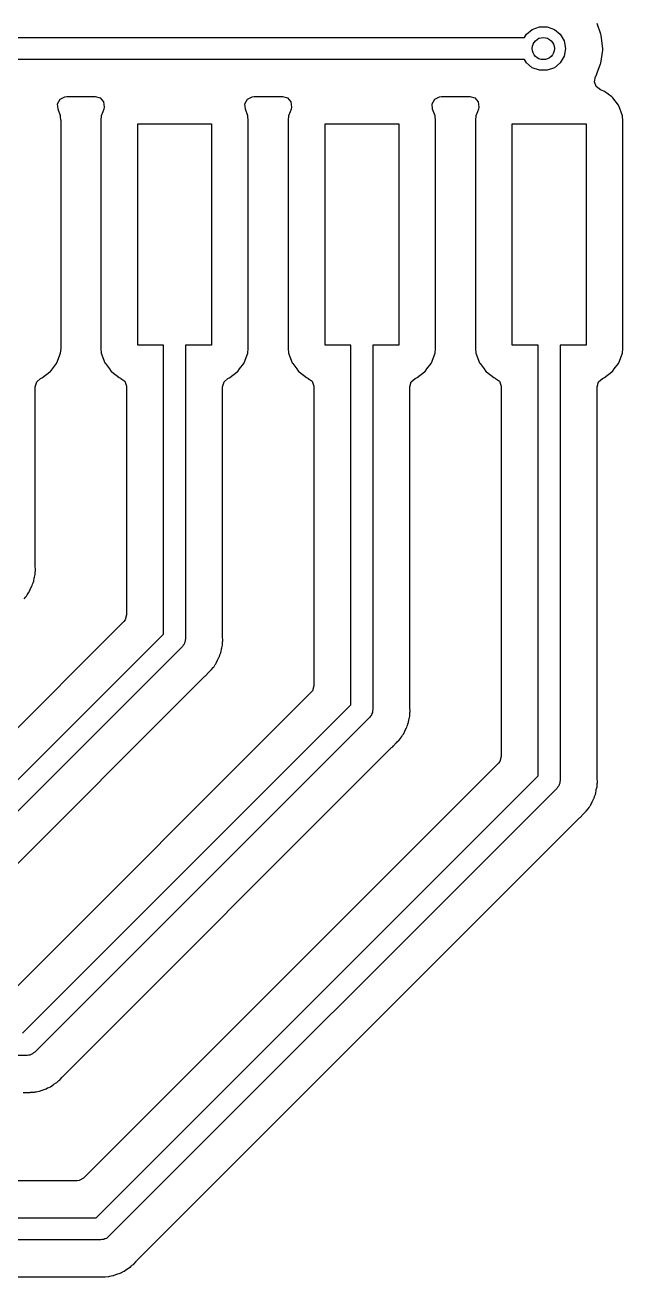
# Model space of a CAD drawing. Extents: x -3.92 to 3.92, y 0.02 to 7.83.
# Drawn here: x 1.849 to 2.169, y 4.738 to 5.406 of the extents above; entities that cross this region are included whole.
import ezdxf

# ---------------------------------------------------------------- set-up
doc = ezdxf.new("R2010")
doc.units = 0
doc.header["$MEASUREMENT"] = 0
doc.layers.add('BLACK', color=7, linetype='CONTINUOUS')

msp = doc.modelspace()

# ---------------------------------------------------------------- linework, layer by layer
at = {"layer": 'BLACK', "linetype": 'CONTINUOUS'}
for p, q in [((2.15667, 5.40142), (2.15468, 5.40714)), ((1.5748, 5.39961), (2.11596, 5.39961)), ((2.11596, 5.39961), (2.11694, 5.40129)), ((2.11694, 5.40129), (2.12008, 5.40393)), ((2.12008, 5.40393), (2.12393, 5.40533)), ((2.12393, 5.40533), (2.12804, 5.40533)), ((2.12804, 5.40533), (2.13189, 5.40393)), ((2.13189, 5.40393), (2.13503, 5.40129)), ((2.13503, 5.40129), (2.13708, 5.39774)), ((2.15691, 5.40073), (2.15667, 5.40142)), ((2.1577, 5.3937), (2.15691, 5.40073)), ((2.13708, 5.39774), (2.1378, 5.3937)), ((2.1378, 5.3937), (2.13708, 5.38966)), ((2.1567, 5.38581), (2.15769, 5.39282)), ((2.15769, 5.39282), (2.1577, 5.3937)), ((2.11596, 5.3878), (1.57725, 5.3878)), ((2.11694, 5.38611), (2.11596, 5.3878)), ((2.12008, 5.38347), (2.11694, 5.38611)), ((2.13503, 5.38611), (2.13189, 5.38347)), ((2.13708, 5.38966), (2.13503, 5.38611)), ((2.15477, 5.38073), (2.1566, 5.38555)), ((2.1566, 5.38555), (2.1567, 5.38581)), ((2.1566, 5.38555), (2.1566, 5.38555)), ((2.12393, 5.38207), (2.12008, 5.38347)), ((2.12804, 5.38207), (2.12393, 5.38207)), ((2.13189, 5.38347), (2.12804, 5.38207)), ((2.1533, 5.376), (2.1539, 5.37873)), ((2.1539, 5.37873), (2.154, 5.37889)), ((2.154, 5.37889), (2.15404, 5.37897)), ((2.15404, 5.37897), (2.15419, 5.3792)), ((2.15419, 5.3792), (2.15477, 5.38073)), ((2.15428, 5.37338), (2.1533, 5.376)), ((2.15651, 5.37171), (2.15428, 5.37338)), ((1.86672, 5.36418), (1.86805, 5.36663)), ((1.86805, 5.36663), (1.87051, 5.36798)), ((1.87051, 5.36798), (1.87157, 5.36809)), ((1.87157, 5.36809), (1.8867, 5.36809)), ((1.8867, 5.36809), (1.88938, 5.3673)), ((1.88938, 5.3673), (1.89121, 5.36519)), ((1.96672, 5.36418), (1.96805, 5.36663)), ((1.96805, 5.36663), (1.97051, 5.36798)), ((1.97051, 5.36798), (1.97157, 5.36809)), ((1.97157, 5.36809), (1.9867, 5.36809)), ((1.9867, 5.36809), (1.98938, 5.3673)), ((1.98938, 5.3673), (1.99121, 5.36519)), ((2.06672, 5.36418), (2.06805, 5.36663)), ((2.06805, 5.36663), (2.07051, 5.36798)), ((2.07051, 5.36798), (2.07157, 5.36809)), ((2.07157, 5.36809), (2.0867, 5.36809)), ((2.0867, 5.36809), (2.08938, 5.3673)), ((2.08938, 5.3673), (2.09121, 5.36519)), ((2.15838, 5.371), (2.15651, 5.37171)), ((2.15866, 5.37079), (2.15838, 5.371)), ((2.16261, 5.36783), (2.15866, 5.37079)), ((2.15866, 5.37079), (2.15866, 5.37079)), ((2.1629, 5.36762), (2.16261, 5.36783)), ((2.16311, 5.36734), (2.1629, 5.36762)), ((2.16607, 5.36339), (2.16311, 5.36734)), ((1.86692, 5.36139), (1.86672, 5.36418)), ((1.86826, 5.35782), (1.86692, 5.36139)), ((1.89078, 5.35988), (1.89001, 5.35782)), ((1.89134, 5.36139), (1.89078, 5.35988)), ((1.89121, 5.36519), (1.89161, 5.36242)), ((1.89161, 5.36242), (1.89134, 5.36139)), ((1.96692, 5.36139), (1.96672, 5.36418)), ((1.96826, 5.35782), (1.96692, 5.36139)), ((1.99078, 5.35988), (1.99001, 5.35782)), ((1.99134, 5.36139), (1.99078, 5.35988)), ((1.99121, 5.36519), (1.99161, 5.36242)), ((1.99161, 5.36242), (1.99134, 5.36139)), ((2.06692, 5.36139), (2.06672, 5.36418)), ((2.06826, 5.35782), (2.06692, 5.36139)), ((2.09078, 5.35988), (2.09001, 5.35782)), ((2.09134, 5.36139), (2.09078, 5.35988)), ((2.09121, 5.36519), (2.09161, 5.36242)), ((2.09161, 5.36242), (2.09134, 5.36139)), ((2.16628, 5.3631), (2.16607, 5.36339)), ((2.16607, 5.36339), (2.16607, 5.36339)), ((2.16826, 5.35782), (2.16628, 5.3631)), ((1.8683, 5.35751), (1.86826, 5.35782)), ((1.86851, 5.35555), (1.8683, 5.35751)), ((1.8683, 5.35751), (1.8683, 5.35751)), ((1.86852, 5.35541), (1.86851, 5.35555)), ((1.86852, 5.23357), (1.86852, 5.35541)), ((1.89001, 5.35782), (1.88974, 5.35541)), ((1.88974, 5.35541), (1.88974, 5.23357)), ((1.90945, 5.23543), (1.90945, 5.35354)), ((1.90945, 5.35354), (1.94882, 5.35354)), ((1.94882, 5.35354), (1.94882, 5.23543)), ((1.9683, 5.35751), (1.96826, 5.35782)), ((1.96851, 5.35555), (1.9683, 5.35751)), ((1.9683, 5.35751), (1.9683, 5.35751)), ((1.96852, 5.35541), (1.96851, 5.35555)), ((1.96852, 5.23357), (1.96852, 5.35541)), ((1.99001, 5.35782), (1.98974, 5.35541)), ((1.98974, 5.35541), (1.98974, 5.23357)), ((2.00945, 5.23543), (2.00945, 5.35354)), ((2.00945, 5.35354), (2.04882, 5.35354)), ((2.04882, 5.35354), (2.04882, 5.23543)), ((2.0683, 5.35751), (2.06826, 5.35782)), ((2.06851, 5.35555), (2.0683, 5.35751)), ((2.0683, 5.35751), (2.0683, 5.35751)), ((2.06852, 5.35541), (2.06851, 5.35555)), ((2.06852, 5.23357), (2.06852, 5.35541)), ((2.09001, 5.35782), (2.08974, 5.35541)), ((2.08974, 5.35541), (2.08974, 5.23357)), ((2.10945, 5.23543), (2.10945, 5.35354)), ((2.10945, 5.35354), (2.14882, 5.35354)), ((2.14882, 5.35354), (2.14882, 5.23543)), ((2.1683, 5.35751), (2.16826, 5.35782)), ((2.16851, 5.35555), (2.1683, 5.35751)), ((2.1683, 5.35751), (2.1683, 5.35751)), ((2.16852, 5.35541), (2.16851, 5.35555)), ((2.16852, 5.23357), (2.16852, 5.35541)), ((1.86826, 5.23116), (1.86852, 5.23357)), ((1.88974, 5.23357), (1.89001, 5.23116)), ((1.92323, 5.23543), (1.90945, 5.23543)), ((1.92323, 5.08119), (1.92323, 5.23543)), ((1.94882, 5.23543), (1.93504, 5.23543)), ((1.93504, 5.23543), (1.93504, 5.07874)), ((1.96826, 5.23116), (1.96852, 5.23357)), ((1.98974, 5.23357), (1.99001, 5.23116)), ((2.02323, 5.23543), (2.00945, 5.23543)), ((2.02323, 5.04339), (2.02323, 5.23543)), ((2.04882, 5.23543), (2.03504, 5.23543)), ((2.03504, 5.23543), (2.03504, 5.04094)), ((2.06826, 5.23116), (2.06852, 5.23357)), ((2.08974, 5.23357), (2.09001, 5.23116)), ((2.12323, 5.23543), (2.10945, 5.23543)), ((2.12323, 5.0056), (2.12323, 5.23543)), ((2.14882, 5.23543), (2.13504, 5.23543)), ((2.13504, 5.23543), (2.13504, 5.00315)), ((2.16826, 5.23116), (2.16852, 5.23357)), ((1.86389, 5.22268), (1.86607, 5.22559)), ((1.86607, 5.22559), (1.86628, 5.22587)), ((1.86607, 5.22559), (1.86607, 5.22559)), ((1.86628, 5.22587), (1.86826, 5.23116)), ((1.89001, 5.23116), (1.89199, 5.22587)), ((1.89199, 5.22587), (1.8922, 5.22559)), ((1.8922, 5.22559), (1.8922, 5.22559)), ((1.8922, 5.22559), (1.89438, 5.22268)), ((1.96389, 5.22268), (1.96607, 5.22559)), ((1.96607, 5.22559), (1.96628, 5.22587)), ((1.96607, 5.22559), (1.96607, 5.22559)), ((1.96628, 5.22587), (1.96826, 5.23116)), ((1.99001, 5.23116), (1.99199, 5.22587)), ((1.99199, 5.22587), (1.9922, 5.22559)), ((1.9922, 5.22559), (1.9922, 5.22559)), ((1.9922, 5.22559), (1.99438, 5.22268)), ((2.06389, 5.22268), (2.06607, 5.22559)), ((2.06607, 5.22559), (2.06628, 5.22587)), ((2.06607, 5.22559), (2.06607, 5.22559)), ((2.06628, 5.22587), (2.06826, 5.23116)), ((2.09001, 5.23116), (2.09199, 5.22587)), ((2.09199, 5.22587), (2.0922, 5.22559)), ((2.0922, 5.22559), (2.0922, 5.22559)), ((2.0922, 5.22559), (2.09438, 5.22268)), ((2.16389, 5.22268), (2.16607, 5.22559)), ((2.16607, 5.22559), (2.16628, 5.22587)), ((2.16607, 5.22559), (2.16607, 5.22559)), ((2.16628, 5.22587), (2.16826, 5.23116)), ((1.85866, 5.21818), (1.86261, 5.22114)), ((1.86261, 5.22114), (1.8629, 5.22136)), ((1.8629, 5.22136), (1.86389, 5.22268)), ((1.89438, 5.22268), (1.89537, 5.22136)), ((1.89537, 5.22136), (1.89565, 5.22114)), ((1.89565, 5.22114), (1.89961, 5.21818)), ((1.95866, 5.21818), (1.96261, 5.22114)), ((1.96261, 5.22114), (1.9629, 5.22136)), ((1.9629, 5.22136), (1.96389, 5.22268)), ((1.99438, 5.22268), (1.99537, 5.22136)), ((1.99537, 5.22136), (1.99565, 5.22114)), ((1.99565, 5.22114), (1.99961, 5.21818)), ((2.05866, 5.21818), (2.06261, 5.22114)), ((2.06261, 5.22114), (2.0629, 5.22136)), ((2.0629, 5.22136), (2.06389, 5.22268)), ((2.09438, 5.22268), (2.09537, 5.22136)), ((2.09537, 5.22136), (2.09565, 5.22114)), ((2.09565, 5.22114), (2.09961, 5.21818)), ((2.15866, 5.21818), (2.16261, 5.22114)), ((2.16261, 5.22114), (2.1629, 5.22136)), ((2.1629, 5.22136), (2.16389, 5.22268)), ((1.85474, 5.21317), (1.85553, 5.21585)), ((1.85474, 5.11798), (1.85474, 5.21317)), ((1.85553, 5.21585), (1.85764, 5.21768)), ((1.85764, 5.21768), (1.85796, 5.21782)), ((1.85796, 5.21782), (1.85838, 5.21797)), ((1.85838, 5.21797), (1.85866, 5.21818)), ((1.85866, 5.21818), (1.85866, 5.21818)), ((1.89961, 5.21818), (1.89961, 5.21818)), ((1.89961, 5.21818), (1.89989, 5.21797)), ((1.89989, 5.21797), (1.9003, 5.21782)), ((1.9003, 5.21782), (1.90038, 5.21776)), ((1.90038, 5.21776), (1.90053, 5.21768)), ((1.90053, 5.21768), (1.90052, 5.21766)), ((1.90052, 5.21766), (1.90254, 5.21614)), ((1.90254, 5.21614), (1.90351, 5.21352)), ((1.90351, 5.21352), (1.90352, 5.21317)), ((1.90352, 5.21317), (1.90352, 5.0914)), ((1.95474, 5.21317), (1.95553, 5.21585)), ((1.95474, 5.08018), (1.95474, 5.21317)), ((1.95553, 5.21585), (1.95764, 5.21768)), ((1.95764, 5.21768), (1.95796, 5.21782)), ((1.95796, 5.21782), (1.95838, 5.21797)), ((1.95838, 5.21797), (1.95866, 5.21818)), ((1.95866, 5.21818), (1.95866, 5.21818)), ((1.99961, 5.21818), (1.99961, 5.21818)), ((1.99961, 5.21818), (1.99989, 5.21797)), ((1.99989, 5.21797), (2.0003, 5.21782)), ((2.0003, 5.21782), (2.00038, 5.21776)), ((2.00038, 5.21776), (2.00053, 5.21768)), ((2.00053, 5.21768), (2.00052, 5.21766)), ((2.00052, 5.21766), (2.00254, 5.21614)), ((2.00254, 5.21614), (2.00351, 5.21352)), ((2.00351, 5.21352), (2.00352, 5.21317)), ((2.00352, 5.21317), (2.00352, 5.05361)), ((2.05474, 5.21317), (2.05553, 5.21585)), ((2.05474, 5.04239), (2.05474, 5.21317)), ((2.05553, 5.21585), (2.05764, 5.21768)), ((2.05764, 5.21768), (2.05796, 5.21782)), ((2.05796, 5.21782), (2.05838, 5.21797)), ((2.05838, 5.21797), (2.05866, 5.21818)), ((2.05866, 5.21818), (2.05866, 5.21818)), ((2.09961, 5.21818), (2.09961, 5.21818)), ((2.09961, 5.21818), (2.09989, 5.21797)), ((2.09989, 5.21797), (2.1003, 5.21782)), ((2.1003, 5.21782), (2.10038, 5.21776)), ((2.10038, 5.21776), (2.10053, 5.21768)), ((2.10053, 5.21768), (2.10052, 5.21766)), ((2.10052, 5.21766), (2.10254, 5.21614)), ((2.10254, 5.21614), (2.10351, 5.21352)), ((2.10351, 5.21352), (2.10352, 5.21317)), ((2.10352, 5.21317), (2.10352, 5.01581)), ((2.15474, 5.21317), (2.15553, 5.21585)), ((2.15474, 5.00459), (2.15474, 5.21317)), ((2.15553, 5.21585), (2.15764, 5.21768)), ((2.15764, 5.21768), (2.15796, 5.21782)), ((2.15796, 5.21782), (2.15838, 5.21797)), ((2.15838, 5.21797), (2.15866, 5.21818)), ((2.15866, 5.21818), (2.15866, 5.21818)), ((1.8542, 5.11111), (1.8543, 5.11156)), ((1.8543, 5.11156), (1.85467, 5.113)), ((1.85467, 5.113), (1.85474, 5.1133)), ((1.85467, 5.113), (1.85467, 5.113)), ((1.85477, 5.11751), (1.85474, 5.11798)), ((1.85474, 5.11413), (1.85481, 5.11491)), ((1.85474, 5.1133), (1.85474, 5.11413)), ((1.85493, 5.11572), (1.85477, 5.11751)), ((1.85481, 5.11491), (1.85489, 5.11542)), ((1.85489, 5.11542), (1.85493, 5.11572)), ((1.85135, 5.1034), (1.85207, 5.10504)), ((1.85207, 5.10504), (1.85227, 5.10546)), ((1.85227, 5.10546), (1.85298, 5.10676)), ((1.85298, 5.10676), (1.85313, 5.10703)), ((1.85298, 5.10676), (1.85298, 5.10676)), ((1.85313, 5.10703), (1.85334, 5.10784)), ((1.85334, 5.10784), (1.85359, 5.10857)), ((1.85359, 5.10857), (1.8538, 5.10905)), ((1.8538, 5.10905), (1.85392, 5.10933)), ((1.85392, 5.10933), (1.85397, 5.10964)), ((1.85397, 5.10964), (1.8542, 5.11111)), ((1.85397, 5.10964), (1.85397, 5.10964)), ((1.84879, 5.10005), (1.8498, 5.10113)), ((1.8498, 5.10113), (1.85002, 5.10136)), ((1.85002, 5.10136), (1.85042, 5.10209)), ((1.85042, 5.10209), (1.85084, 5.10274)), ((1.85084, 5.10274), (1.85116, 5.10315)), ((1.85116, 5.10315), (1.85135, 5.1034)), ((1.85116, 5.10315), (1.85116, 5.10315)), ((1.90352, 5.0914), (1.90274, 5.08872)), ((1.90207, 5.0879), (1.80187, 4.98769)), ((1.90274, 5.08872), (1.90207, 5.0879)), ((1.80858, 4.96654), (1.92323, 5.08119)), ((1.93504, 5.07874), (1.93484, 5.07799)), ((1.93484, 5.07799), (1.93484, 5.07721)), ((1.95477, 5.07972), (1.95474, 5.08018)), ((1.95493, 5.07793), (1.95477, 5.07972)), ((1.93331, 5.07456), (1.8152, 4.95645)), ((1.9337, 5.07524), (1.93331, 5.07456)), ((1.93425, 5.07579), (1.9337, 5.07524)), ((1.93445, 5.07654), (1.93425, 5.07579)), ((1.93484, 5.07721), (1.93445, 5.07654)), ((1.9538, 5.07125), (1.95392, 5.07154)), ((1.95392, 5.07154), (1.95397, 5.07185)), ((1.95397, 5.07185), (1.9542, 5.07331)), ((1.95397, 5.07185), (1.95397, 5.07185)), ((1.9542, 5.07331), (1.9543, 5.07377)), ((1.9543, 5.07377), (1.95467, 5.0752)), ((1.95467, 5.0752), (1.95474, 5.0755)), ((1.95467, 5.0752), (1.95467, 5.0752)), ((1.95474, 5.07633), (1.95481, 5.07711)), ((1.95474, 5.0755), (1.95474, 5.07633)), ((1.95481, 5.07711), (1.95489, 5.07762)), ((1.95489, 5.07762), (1.95493, 5.07793)), ((1.95042, 5.06429), (1.95084, 5.06494)), ((1.95084, 5.06494), (1.95116, 5.06535)), ((1.95116, 5.06535), (1.95135, 5.0656)), ((1.95116, 5.06535), (1.95116, 5.06535)), ((1.95135, 5.0656), (1.95207, 5.06725)), ((1.95207, 5.06725), (1.95227, 5.06767)), ((1.95227, 5.06767), (1.95298, 5.06896)), ((1.95298, 5.06896), (1.95313, 5.06924)), ((1.95298, 5.06896), (1.95298, 5.06896)), ((1.95313, 5.06924), (1.95334, 5.07004)), ((1.95334, 5.07004), (1.95359, 5.07078)), ((1.95359, 5.07078), (1.9538, 5.07125)), ((1.83015, 4.94354), (1.94499, 5.05838)), ((1.94499, 5.05838), (1.94533, 5.05868)), ((1.94533, 5.05868), (1.94559, 5.05885)), ((1.94559, 5.05885), (1.94747, 5.06086)), ((1.94747, 5.06086), (1.94758, 5.06097)), ((1.94758, 5.06097), (1.94838, 5.06177)), ((1.94838, 5.06177), (1.94849, 5.0619)), ((1.94849, 5.0619), (1.94879, 5.06226)), ((1.94879, 5.06226), (1.9498, 5.06334)), ((1.9498, 5.06334), (1.95002, 5.06357)), ((1.95002, 5.06357), (1.95042, 5.06429)), ((2.00352, 5.05361), (2.00274, 5.05093)), ((2.00207, 5.0501), (1.84124, 4.88927)), ((2.00274, 5.05093), (2.00207, 5.0501)), ((1.84795, 4.86811), (2.02323, 5.04339)), ((2.03425, 5.03799), (2.0337, 5.03744)), ((2.03445, 5.03874), (2.03425, 5.03799)), ((2.03484, 5.03942), (2.03445, 5.03874)), ((2.03504, 5.04094), (2.03484, 5.04019)), ((2.03484, 5.04019), (2.03484, 5.03942)), ((2.05477, 5.04192), (2.05474, 5.04239)), ((2.05474, 5.03854), (2.05481, 5.03931)), ((2.05474, 5.03771), (2.05474, 5.03854)), ((2.05493, 5.04013), (2.05477, 5.04192)), ((2.05481, 5.03931), (2.05489, 5.03983)), ((2.05489, 5.03983), (2.05493, 5.04013)), ((2.03331, 5.03677), (1.85457, 4.85803)), ((2.0337, 5.03744), (2.03331, 5.03677)), ((2.05298, 5.03117), (2.05313, 5.03144)), ((2.05313, 5.03144), (2.05334, 5.03225)), ((2.05334, 5.03225), (2.05359, 5.03298)), ((2.05359, 5.03298), (2.05372, 5.03328)), ((2.05372, 5.03328), (2.05392, 5.03374)), ((2.05392, 5.03374), (2.05397, 5.03405)), ((2.05397, 5.03405), (2.0542, 5.03551)), ((2.05397, 5.03405), (2.05397, 5.03405)), ((2.0542, 5.03551), (2.0543, 5.03597)), ((2.0543, 5.03597), (2.05467, 5.03741)), ((2.05467, 5.03741), (2.05474, 5.03771)), ((2.05467, 5.03741), (2.05467, 5.03741)), ((2.04879, 5.02446), (2.0498, 5.02554)), ((2.0498, 5.02554), (2.05002, 5.02577)), ((2.05002, 5.02577), (2.05042, 5.0265)), ((2.05042, 5.0265), (2.05084, 5.02715)), ((2.05084, 5.02715), (2.05116, 5.02756)), ((2.05116, 5.02756), (2.05135, 5.0278)), ((2.05116, 5.02756), (2.05116, 5.02756)), ((2.05135, 5.0278), (2.05207, 5.02945)), ((2.05207, 5.02945), (2.05227, 5.02987)), ((2.05227, 5.02987), (2.05298, 5.03117)), ((2.05298, 5.03117), (2.05298, 5.03117)), ((1.86952, 4.84512), (2.04499, 5.02058)), ((2.04499, 5.02058), (2.04533, 5.02089)), ((2.04533, 5.02089), (2.04559, 5.02106)), ((2.04559, 5.02106), (2.04598, 5.02147)), ((2.04598, 5.02147), (2.04747, 5.02306)), ((2.04747, 5.02306), (2.04758, 5.02318)), ((2.04758, 5.02318), (2.04838, 5.02398)), ((2.04838, 5.02398), (2.04849, 5.02411)), ((2.04849, 5.02411), (2.04879, 5.02446)), ((2.10207, 5.0123), (1.88061, 4.79084)), ((2.10274, 5.01313), (2.10207, 5.0123)), ((2.10352, 5.01581), (2.10274, 5.01313)), ((1.88732, 4.76969), (2.12323, 5.0056)), ((2.15477, 5.00412), (2.15474, 5.00459)), ((2.13331, 4.99897), (1.89394, 4.7596)), ((2.1337, 4.99965), (2.13331, 4.99897)), ((2.13425, 5.0002), (2.1337, 4.99965)), ((2.13445, 5.00095), (2.13425, 5.0002)), ((2.13484, 5.00162), (2.13445, 5.00095)), ((2.13504, 5.00315), (2.13484, 5.0024)), ((2.13484, 5.0024), (2.13484, 5.00162)), ((2.1542, 4.99772), (2.1543, 4.99818)), ((2.1543, 4.99818), (2.15467, 4.99961)), ((2.15467, 4.99961), (2.15474, 4.99991)), ((2.15474, 5.00074), (2.15481, 5.00152)), ((2.15474, 4.99991), (2.15474, 5.00074)), ((2.15493, 5.00234), (2.15477, 5.00412)), ((2.15481, 5.00152), (2.15489, 5.00203)), ((2.15489, 5.00203), (2.15493, 5.00234)), ((2.15135, 4.99001), (2.15207, 4.99166)), ((2.15207, 4.99166), (2.15227, 4.99207)), ((2.15227, 4.99207), (2.15298, 4.99337)), ((2.15298, 4.99337), (2.15313, 4.99365)), ((2.15298, 4.99337), (2.15298, 4.99337)), ((2.15313, 4.99365), (2.15334, 4.99445)), ((2.15334, 4.99445), (2.15359, 4.99519)), ((2.15359, 4.99519), (2.1538, 4.99566)), ((2.1538, 4.99566), (2.15392, 4.99595)), ((2.1538, 4.99566), (2.1538, 4.99566)), ((2.15392, 4.99595), (2.15397, 4.99626)), ((2.15397, 4.99626), (2.1542, 4.99772)), ((2.15397, 4.99626), (2.15397, 4.99626)), ((2.14559, 4.98326), (2.14747, 4.98527)), ((2.14747, 4.98527), (2.14758, 4.98538)), ((2.14758, 4.98538), (2.14838, 4.98618)), ((2.14838, 4.98618), (2.14848, 4.9863)), ((2.14848, 4.9863), (2.14849, 4.98631)), ((2.14848, 4.9863), (2.14848, 4.9863)), ((2.14849, 4.98631), (2.14879, 4.98667)), ((2.14879, 4.98667), (2.15002, 4.98798)), ((2.15002, 4.98798), (2.15042, 4.9887)), ((2.15042, 4.9887), (2.15084, 4.98935)), ((2.15084, 4.98935), (2.15116, 4.98976)), ((2.15116, 4.98976), (2.15135, 4.99001)), ((2.15116, 4.98976), (2.15116, 4.98976)), ((1.90889, 4.74669), (2.14499, 4.98279)), ((2.14499, 4.98279), (2.14533, 4.98309)), ((2.14533, 4.98309), (2.14559, 4.98326)), ((1.8539, 4.85764), (1.85335, 4.85709)), ((1.85457, 4.85803), (1.8539, 4.85764)), ((1.85039, 4.8563), (1.7423, 4.8563)), ((1.85114, 4.8565), (1.85039, 4.8563)), ((1.85192, 4.8565), (1.85114, 4.8565)), ((1.8526, 4.85689), (1.85192, 4.8565)), ((1.85335, 4.85709), (1.8526, 4.85689)), ((1.86806, 4.84339), (1.86921, 4.84477)), ((1.86921, 4.84477), (1.86952, 4.84512)), ((1.8571, 4.83732), (1.85848, 4.83786)), ((1.85848, 4.83786), (1.85892, 4.83801)), ((1.85892, 4.83801), (1.86065, 4.83851)), ((1.86065, 4.83851), (1.86136, 4.83894)), ((1.86136, 4.83894), (1.86206, 4.83928)), ((1.86206, 4.83928), (1.86283, 4.83958)), ((1.86283, 4.83958), (1.86428, 4.84064)), ((1.86428, 4.84064), (1.86467, 4.84089)), ((1.86467, 4.84089), (1.86595, 4.84165)), ((1.86595, 4.84165), (1.86622, 4.84181)), ((1.86595, 4.84165), (1.86595, 4.84165)), ((1.86622, 4.84181), (1.8668, 4.84239)), ((1.8668, 4.84239), (1.86739, 4.8429)), ((1.86739, 4.8429), (1.86781, 4.8432)), ((1.86781, 4.8432), (1.86806, 4.84339)), ((1.84828, 4.83652), (1.85072, 4.83659)), ((1.85072, 4.83659), (1.85087, 4.83659)), ((1.85087, 4.83659), (1.852, 4.83659)), ((1.852, 4.83659), (1.85217, 4.83662)), ((1.85217, 4.83662), (1.85264, 4.83665)), ((1.85264, 4.83665), (1.85443, 4.83671)), ((1.85443, 4.83671), (1.85473, 4.8368)), ((1.85473, 4.8368), (1.85523, 4.83694)), ((1.85473, 4.8368), (1.85473, 4.8368)), ((1.85523, 4.83694), (1.85599, 4.8371)), ((1.85599, 4.8371), (1.85681, 4.8372)), ((1.85681, 4.8372), (1.8571, 4.83732)), ((1.8571, 4.83732), (1.8571, 4.83732)), ((1.88061, 4.79084), (1.87816, 4.7895)), ((1.8771, 4.78939), (1.79156, 4.78939)), ((1.87816, 4.7895), (1.8771, 4.78939)), ((1.78167, 4.76969), (1.88732, 4.76969)), ((1.88976, 4.75787), (1.78167, 4.75787)), ((1.89051, 4.75808), (1.88976, 4.75787)), ((1.89129, 4.75808), (1.89051, 4.75808)), ((1.89197, 4.75846), (1.89129, 4.75808)), ((1.89272, 4.75867), (1.89197, 4.75846)), ((1.89327, 4.75921), (1.89272, 4.75867)), ((1.89394, 4.7596), (1.89327, 4.75921)), ((1.90559, 4.74338), (1.90617, 4.74397)), ((1.90617, 4.74397), (1.90676, 4.74447)), ((1.90676, 4.74447), (1.90718, 4.74478)), ((1.90718, 4.74478), (1.90743, 4.74496)), ((1.90743, 4.74496), (1.90858, 4.74634)), ((1.90858, 4.74634), (1.90889, 4.74669)), ((1.79161, 4.73817), (1.88657, 4.73817)), ((1.88657, 4.73817), (1.88703, 4.73815)), ((1.88703, 4.73815), (1.88733, 4.73808)), ((1.88733, 4.73808), (1.88765, 4.73809)), ((1.88765, 4.73809), (1.89009, 4.73817)), ((1.89009, 4.73817), (1.89024, 4.73817)), ((1.89024, 4.73817), (1.89138, 4.73817)), ((1.89138, 4.73817), (1.89154, 4.73819)), ((1.89154, 4.73819), (1.89201, 4.73823)), ((1.89201, 4.73823), (1.8938, 4.73828)), ((1.8938, 4.73828), (1.8941, 4.73837)), ((1.8941, 4.73837), (1.8946, 4.73851)), ((1.8941, 4.73837), (1.8941, 4.73837)), ((1.8946, 4.73851), (1.89536, 4.73867)), ((1.89536, 4.73867), (1.89618, 4.73878)), ((1.89618, 4.73878), (1.89647, 4.73889)), ((1.89647, 4.73889), (1.89785, 4.73944)), ((1.89647, 4.73889), (1.89647, 4.73889)), ((1.89785, 4.73944), (1.89829, 4.73959)), ((1.89829, 4.73959), (1.90002, 4.74009)), ((1.90002, 4.74009), (1.90073, 4.74051)), ((1.90073, 4.74051), (1.90143, 4.74085)), ((1.90143, 4.74085), (1.9022, 4.74116)), ((1.9022, 4.74116), (1.90365, 4.74221)), ((1.90365, 4.74221), (1.90404, 4.74247)), ((1.90404, 4.74247), (1.90532, 4.74322)), ((1.90532, 4.74322), (1.90559, 4.74338)), ((1.90532, 4.74322), (1.90532, 4.74322))]:
    msp.add_line(p, q, dxfattribs=at)
at = {"layer": 'BLACK'}
msp.add_circle((2.12598, 5.3937), 0.005906, dxfattribs=at)

doc.saveas('drawing.dxf')
